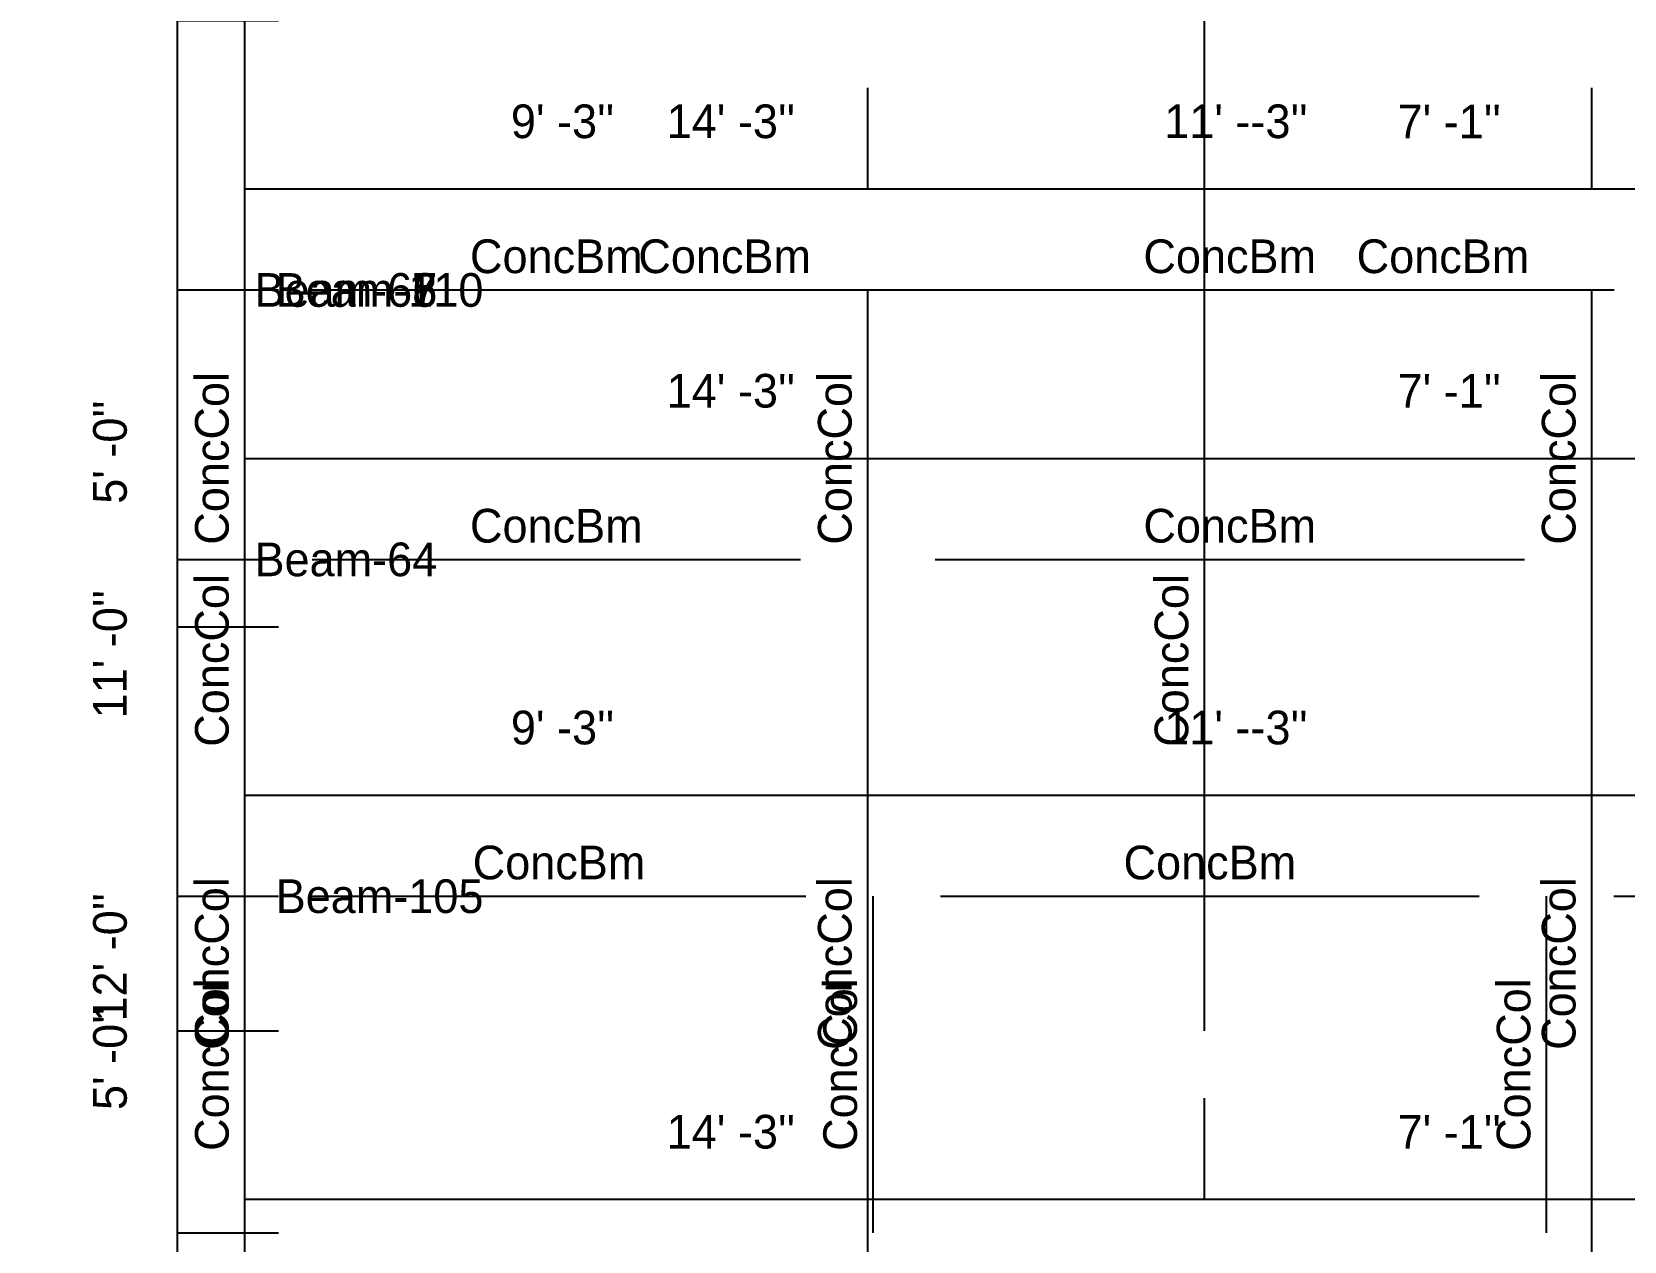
# Model space of a CAD drawing. Extents: x -38 to 2998, y -195 to 11529.
# Drawn here: x -38 to 245.8, y 1990.5 to 2206 of the extents above; entities that cross this region are included whole.
import ezdxf
from ezdxf.enums import TextEntityAlignment as Align

# ---------------------------------------------------------------- set-up
doc = ezdxf.new("R2010")
doc.units = 0
doc.header["$MEASUREMENT"] = 0
doc.layers.get('0').update_dxf_attribs({"linetype": 'CONTINUOUS'})
for name, color, linetype in [('CENTERLINES', 7, 'CONTINUOUS'), ('DIMENSIONS', 4, 'CONTINUOUS'), ('TEXT', 5, 'CONTINUOUS')]:
    doc.layers.add(name, color=color, linetype=linetype)
doc.dimstyles.get("Standard").update_dxf_attribs({"dimtxt": 0.18, "dimasz": 0.18, "dimexe": 0.18, "dimexo": 0.0625, "dimgap": 0.09, "dimtad": 0, "dimtih": 1, "dimtoh": 1, "dimdec": 4, "dimzin": 0, "dimtxsty": 'STANDARD', "dimcen": 0.09, "dimazin": 3, "dimtfac": 1, "dimtdec": 4, "dimtofl": 0, "dimtmove": 0, "dimatfit": 3, "dimtolj": 1, "dimtzin": 0})

# ---------------------------------------------------------------- blocks, each defined once
blk = doc.blocks.new('*D7725')
at = {"color": 1, "linetype": 'BYBLOCK'}
for points in [[(-8.29, 2108.29), (-7.23, 2107.23), (-16.77, 2116.77), (-15.71, 2115.71)], [(-8.29, 1964.29), (-7.23, 1963.23), (-16.77, 1972.77), (-15.71, 1971.71)]]:
    blk.add_solid(points, dxfattribs=at)
at = {"layer": 'DIMENSIONS', "color": 9, "linetype": 'BYBLOCK'}
for p, q in [((-12, 2112), (6, 2112)), ((-12, 1968), (6, 1968))]:
    blk.add_line(p, q, dxfattribs=at)
at = {"layer": 'DIMENSIONS', "color": 0, "linetype": 'BYBLOCK'}
blk.add_line((-12, 1968), (-12, 2112), dxfattribs=at)
at = {"layer": 'DIMENSIONS', "color": 0, "linetype": 'BYBLOCK', "insert": (-24, 2040), "char_height": 6, "attachment_point": 5, "rotation": 90}
blk.add_mtext("\\A1; 12' -0''", dxfattribs=at)
blk = doc.blocks.new('*D7726')
at = {"color": 1, "linetype": 'BYBLOCK'}
for points in [[(4.77, 2134.77), (3.71, 2133.71), (-3.71, 2126.29), (-4.77, 2125.23)], [(175.77, 2134.77), (174.71, 2133.71), (167.29, 2126.29), (166.23, 2125.23)]]:
    blk.add_solid(points, dxfattribs=at)
at = {"layer": 'DIMENSIONS', "color": 9, "linetype": 'BYBLOCK'}
for p, q in [((0, 2130), (0, 2148)), ((171, 2130), (171, 2148))]:
    blk.add_line(p, q, dxfattribs=at)
at = {"layer": 'DIMENSIONS', "color": 0, "linetype": 'BYBLOCK'}
blk.add_line((0, 2130), (171, 2130), dxfattribs=at)
at = {"layer": 'DIMENSIONS', "color": 0, "linetype": 'BYBLOCK', "insert": (85.5, 2142), "char_height": 6, "attachment_point": 5}
blk.add_mtext("\\A1; 14' -3''", dxfattribs=at)
blk = doc.blocks.new('*D7727')
at = {"color": 1, "linetype": 'BYBLOCK'}
for points in [[(175.77, 2134.77), (174.71, 2133.71), (167.29, 2126.29), (166.23, 2125.23)], [(260.77, 2134.77), (259.71, 2133.71), (252.28, 2126.29), (251.22, 2125.23)]]:
    blk.add_solid(points, dxfattribs=at)
at = {"layer": 'DIMENSIONS', "color": 9, "linetype": 'BYBLOCK'}
for p, q in [((171, 2130), (171, 2148)), ((256, 2130), (256, 2148))]:
    blk.add_line(p, q, dxfattribs=at)
at = {"layer": 'DIMENSIONS', "color": 0, "linetype": 'BYBLOCK'}
blk.add_line((171, 2130), (256, 2130), dxfattribs=at)
at = {"layer": 'DIMENSIONS', "color": 0, "linetype": 'BYBLOCK', "insert": (213.5, 2142), "char_height": 6, "attachment_point": 5}
blk.add_mtext("\\A1; 7' -1''", dxfattribs=at)
blk = doc.blocks.new('*D7729')
at = {"color": 1, "linetype": 'BYBLOCK'}
for points in [[(-8.29, 2300.29), (-7.23, 2299.23), (-16.77, 2308.77), (-15.71, 2307.71)], [(-8.29, 2156.29), (-7.23, 2155.23), (-16.77, 2164.77), (-15.71, 2163.71)]]:
    blk.add_solid(points, dxfattribs=at)
at = {"layer": 'DIMENSIONS', "color": 9, "linetype": 'BYBLOCK'}
for p, q in [((-12, 2304), (6, 2304)), ((-12, 2160), (6, 2160))]:
    blk.add_line(p, q, dxfattribs=at)
at = {"layer": 'DIMENSIONS', "color": 0, "linetype": 'BYBLOCK'}
blk.add_line((-12, 2160), (-12, 2304), dxfattribs=at)
at = {"layer": 'DIMENSIONS', "color": 0, "linetype": 'BYBLOCK', "insert": (-24, 2232), "char_height": 6, "attachment_point": 5, "rotation": 90}
blk.add_mtext("\\A1; 12' -0''", dxfattribs=at)
blk = doc.blocks.new('*D8196')
at = {"color": 1, "linetype": 'BYBLOCK'}
for points in [[(4.77, 2002.77), (3.71, 2001.71), (-3.71, 1994.29), (-4.77, 1993.23)], [(175.77, 2002.77), (174.71, 2001.71), (167.29, 1994.29), (166.23, 1993.23)]]:
    blk.add_solid(points, dxfattribs=at)
at = {"layer": 'DIMENSIONS', "color": 9, "linetype": 'BYBLOCK'}
for p, q in [((0, 1998), (0, 2016)), ((171, 1998), (171, 2016))]:
    blk.add_line(p, q, dxfattribs=at)
at = {"layer": 'DIMENSIONS', "color": 0, "linetype": 'BYBLOCK'}
blk.add_line((0, 1998), (171, 1998), dxfattribs=at)
at = {"layer": 'DIMENSIONS', "color": 0, "linetype": 'BYBLOCK', "insert": (85.5, 2010), "char_height": 6, "attachment_point": 5}
blk.add_mtext("\\A1; 14' -3''", dxfattribs=at)
blk = doc.blocks.new('*D8197')
at = {"color": 1, "linetype": 'BYBLOCK'}
for points in [[(175.77, 2002.77), (174.71, 2001.71), (167.29, 1994.29), (166.23, 1993.23)], [(260.77, 2002.77), (259.71, 2001.71), (252.28, 1994.29), (251.22, 1993.23)]]:
    blk.add_solid(points, dxfattribs=at)
at = {"layer": 'DIMENSIONS', "color": 9, "linetype": 'BYBLOCK'}
for p, q in [((171, 1998), (171, 2016)), ((256, 1998), (256, 2016))]:
    blk.add_line(p, q, dxfattribs=at)
at = {"layer": 'DIMENSIONS', "color": 0, "linetype": 'BYBLOCK'}
blk.add_line((171, 1998), (256, 1998), dxfattribs=at)
at = {"layer": 'DIMENSIONS', "color": 0, "linetype": 'BYBLOCK', "insert": (213.5, 2010), "char_height": 6, "attachment_point": 5}
blk.add_mtext("\\A1; 7' -1''", dxfattribs=at)
blk = doc.blocks.new('*D8199')
at = {"color": 1, "linetype": 'BYBLOCK'}
for points in [[(-8.29, 2156.29), (-7.23, 2155.23), (-16.77, 2164.77), (-15.71, 2163.71)], [(-8.29, 2024.29), (-7.23, 2023.23), (-16.77, 2032.77), (-15.71, 2031.71)]]:
    blk.add_solid(points, dxfattribs=at)
at = {"layer": 'DIMENSIONS', "color": 9, "linetype": 'BYBLOCK'}
for p, q in [((-12, 2160), (6, 2160)), ((-12, 2028), (6, 2028))]:
    blk.add_line(p, q, dxfattribs=at)
at = {"layer": 'DIMENSIONS', "color": 0, "linetype": 'BYBLOCK'}
blk.add_line((-12, 2028), (-12, 2160), dxfattribs=at)
at = {"layer": 'DIMENSIONS', "color": 0, "linetype": 'BYBLOCK', "insert": (-24, 2094), "char_height": 6, "attachment_point": 5, "rotation": 90}
blk.add_mtext("\\A1; 11' -0''", dxfattribs=at)
blk = doc.blocks.new('*D8200')
at = {"color": 1, "linetype": 'BYBLOCK'}
for points in [[(4.77, 2182.77), (3.71, 2181.71), (-3.71, 2174.29), (-4.77, 2173.23)], [(175.77, 2182.77), (174.71, 2181.71), (167.29, 2174.29), (166.23, 2173.23)]]:
    blk.add_solid(points, dxfattribs=at)
at = {"layer": 'DIMENSIONS', "color": 9, "linetype": 'BYBLOCK'}
for p, q in [((0, 2178), (0, 2196)), ((171, 2178), (171, 2196))]:
    blk.add_line(p, q, dxfattribs=at)
at = {"layer": 'DIMENSIONS', "color": 0, "linetype": 'BYBLOCK'}
blk.add_line((0, 2178), (171, 2178), dxfattribs=at)
at = {"layer": 'DIMENSIONS', "color": 0, "linetype": 'BYBLOCK', "insert": (85.5, 2190), "char_height": 6, "attachment_point": 5}
blk.add_mtext("\\A1; 14' -3''", dxfattribs=at)
blk = doc.blocks.new('*D8201')
at = {"color": 1, "linetype": 'BYBLOCK'}
for points in [[(175.77, 2182.77), (174.71, 2181.71), (167.29, 2174.29), (166.23, 2173.23)], [(260.77, 2182.77), (259.71, 2181.71), (252.28, 2174.29), (251.22, 2173.23)]]:
    blk.add_solid(points, dxfattribs=at)
at = {"layer": 'DIMENSIONS', "color": 9, "linetype": 'BYBLOCK'}
for p, q in [((171, 2178), (171, 2196)), ((256, 2178), (256, 2196))]:
    blk.add_line(p, q, dxfattribs=at)
at = {"layer": 'DIMENSIONS', "color": 0, "linetype": 'BYBLOCK'}
blk.add_line((171, 2178), (256, 2178), dxfattribs=at)
at = {"layer": 'DIMENSIONS', "color": 0, "linetype": 'BYBLOCK', "insert": (213.5, 2190), "char_height": 6, "attachment_point": 5}
blk.add_mtext("\\A1; 7' -1''", dxfattribs=at)
blk = doc.blocks.new('*D8203')
at = {"color": 1, "linetype": 'BYBLOCK'}
for points in [[(-8.29, 2336.29), (-7.23, 2335.23), (-16.77, 2344.77), (-15.71, 2343.71)], [(-8.29, 2204.29), (-7.23, 2203.23), (-16.77, 2212.77), (-15.71, 2211.71)]]:
    blk.add_solid(points, dxfattribs=at)
at = {"layer": 'DIMENSIONS', "color": 9, "linetype": 'BYBLOCK'}
for p, q in [((-12, 2340), (6, 2340)), ((-12, 2208), (6, 2208))]:
    blk.add_line(p, q, dxfattribs=at)
at = {"layer": 'DIMENSIONS', "color": 0, "linetype": 'BYBLOCK'}
blk.add_line((-12, 2208), (-12, 2340), dxfattribs=at)
at = {"layer": 'DIMENSIONS', "color": 0, "linetype": 'BYBLOCK', "insert": (-24, 2274), "char_height": 6, "attachment_point": 5, "rotation": 90}
blk.add_mtext("\\A1; 11' -0''", dxfattribs=at)
blk = doc.blocks.new('*D8666')
at = {"color": 1, "linetype": 'BYBLOCK'}
for points in [[(4.77, 2002.77), (3.71, 2001.71), (-3.71, 1994.29), (-4.77, 1993.23)], [(175.77, 2002.77), (174.71, 2001.71), (167.29, 1994.29), (166.23, 1993.23)]]:
    blk.add_solid(points, dxfattribs=at)
at = {"layer": 'DIMENSIONS', "color": 9, "linetype": 'BYBLOCK'}
for p, q in [((0, 1998), (0, 2016)), ((171, 1998), (171, 2016))]:
    blk.add_line(p, q, dxfattribs=at)
at = {"layer": 'DIMENSIONS', "color": 0, "linetype": 'BYBLOCK'}
blk.add_line((0, 1998), (171, 1998), dxfattribs=at)
at = {"layer": 'DIMENSIONS', "color": 0, "linetype": 'BYBLOCK', "insert": (85.5, 2010), "char_height": 6, "attachment_point": 5}
blk.add_mtext("\\A1; 14' -3''", dxfattribs=at)
blk = doc.blocks.new('*D8667')
at = {"color": 1, "linetype": 'BYBLOCK'}
for points in [[(175.77, 2002.77), (174.71, 2001.71), (167.29, 1994.29), (166.23, 1993.23)], [(260.77, 2002.77), (259.71, 2001.71), (252.28, 1994.29), (251.22, 1993.23)]]:
    blk.add_solid(points, dxfattribs=at)
at = {"layer": 'DIMENSIONS', "color": 9, "linetype": 'BYBLOCK'}
for p, q in [((171, 1998), (171, 2016)), ((256, 1998), (256, 2016))]:
    blk.add_line(p, q, dxfattribs=at)
at = {"layer": 'DIMENSIONS', "color": 0, "linetype": 'BYBLOCK'}
blk.add_line((171, 1998), (256, 1998), dxfattribs=at)
at = {"layer": 'DIMENSIONS', "color": 0, "linetype": 'BYBLOCK', "insert": (213.5, 2010), "char_height": 6, "attachment_point": 5}
blk.add_mtext("\\A1; 7' -1''", dxfattribs=at)
blk = doc.blocks.new('*D8669')
at = {"color": 1, "linetype": 'BYBLOCK'}
for points in [[(-8.29, 2156.29), (-7.23, 2155.23), (-16.77, 2164.77), (-15.71, 2163.71)], [(-8.29, 2024.29), (-7.23, 2023.23), (-16.77, 2032.77), (-15.71, 2031.71)]]:
    blk.add_solid(points, dxfattribs=at)
at = {"layer": 'DIMENSIONS', "color": 9, "linetype": 'BYBLOCK'}
for p, q in [((-12, 2160), (6, 2160)), ((-12, 2028), (6, 2028))]:
    blk.add_line(p, q, dxfattribs=at)
at = {"layer": 'DIMENSIONS', "color": 0, "linetype": 'BYBLOCK'}
blk.add_line((-12, 2028), (-12, 2160), dxfattribs=at)
at = {"layer": 'DIMENSIONS', "color": 0, "linetype": 'BYBLOCK', "insert": (-24, 2094), "char_height": 6, "attachment_point": 5, "rotation": 90}
blk.add_mtext("\\A1; 11' -0''", dxfattribs=at)
blk = doc.blocks.new('*D8670')
at = {"color": 1, "linetype": 'BYBLOCK'}
for points in [[(4.77, 2182.77), (3.71, 2181.71), (-3.71, 2174.29), (-4.77, 2173.23)], [(175.77, 2182.77), (174.71, 2181.71), (167.29, 2174.29), (166.23, 2173.23)]]:
    blk.add_solid(points, dxfattribs=at)
at = {"layer": 'DIMENSIONS', "color": 9, "linetype": 'BYBLOCK'}
for p, q in [((0, 2178), (0, 2196)), ((171, 2178), (171, 2196))]:
    blk.add_line(p, q, dxfattribs=at)
at = {"layer": 'DIMENSIONS', "color": 0, "linetype": 'BYBLOCK'}
blk.add_line((0, 2178), (171, 2178), dxfattribs=at)
at = {"layer": 'DIMENSIONS', "color": 0, "linetype": 'BYBLOCK', "insert": (85.5, 2190), "char_height": 6, "attachment_point": 5}
blk.add_mtext("\\A1; 14' -3''", dxfattribs=at)
blk = doc.blocks.new('*D8671')
at = {"color": 1, "linetype": 'BYBLOCK'}
for points in [[(175.77, 2182.77), (174.71, 2181.71), (167.29, 2174.29), (166.23, 2173.23)], [(260.77, 2182.77), (259.71, 2181.71), (252.28, 2174.29), (251.22, 2173.23)]]:
    blk.add_solid(points, dxfattribs=at)
at = {"layer": 'DIMENSIONS', "color": 9, "linetype": 'BYBLOCK'}
for p, q in [((171, 2178), (171, 2196)), ((256, 2178), (256, 2196))]:
    blk.add_line(p, q, dxfattribs=at)
at = {"layer": 'DIMENSIONS', "color": 0, "linetype": 'BYBLOCK'}
blk.add_line((171, 2178), (256, 2178), dxfattribs=at)
at = {"layer": 'DIMENSIONS', "color": 0, "linetype": 'BYBLOCK', "insert": (213.5, 2190), "char_height": 6, "attachment_point": 5}
blk.add_mtext("\\A1; 7' -1''", dxfattribs=at)
blk = doc.blocks.new('*D8673')
at = {"color": 1, "linetype": 'BYBLOCK'}
for points in [[(-8.29, 2336.29), (-7.23, 2335.23), (-16.77, 2344.77), (-15.71, 2343.71)], [(-8.29, 2204.29), (-7.23, 2203.23), (-16.77, 2212.77), (-15.71, 2211.71)]]:
    blk.add_solid(points, dxfattribs=at)
at = {"layer": 'DIMENSIONS', "color": 9, "linetype": 'BYBLOCK'}
for p, q in [((-12, 2340), (6, 2340)), ((-12, 2208), (6, 2208))]:
    blk.add_line(p, q, dxfattribs=at)
at = {"layer": 'DIMENSIONS', "color": 0, "linetype": 'BYBLOCK'}
blk.add_line((-12, 2208), (-12, 2340), dxfattribs=at)
at = {"layer": 'DIMENSIONS', "color": 0, "linetype": 'BYBLOCK', "insert": (-24, 2274), "char_height": 6, "attachment_point": 5, "rotation": 90}
blk.add_mtext("\\A1; 11' -0''", dxfattribs=at)
blk = doc.blocks.new('*D9136')
at = {"color": 1, "linetype": 'BYBLOCK'}
for points in [[(4.77, 2002.77), (3.71, 2001.71), (-3.71, 1994.29), (-4.77, 1993.23)], [(175.77, 2002.77), (174.71, 2001.71), (167.29, 1994.29), (166.23, 1993.23)]]:
    blk.add_solid(points, dxfattribs=at)
at = {"layer": 'DIMENSIONS', "color": 9, "linetype": 'BYBLOCK'}
for p, q in [((0, 1998), (0, 2016)), ((171, 1998), (171, 2016))]:
    blk.add_line(p, q, dxfattribs=at)
at = {"layer": 'DIMENSIONS', "color": 0, "linetype": 'BYBLOCK'}
blk.add_line((0, 1998), (171, 1998), dxfattribs=at)
at = {"layer": 'DIMENSIONS', "color": 0, "linetype": 'BYBLOCK', "insert": (85.5, 2010), "char_height": 6, "attachment_point": 5}
blk.add_mtext("\\A1; 14' -3''", dxfattribs=at)
blk = doc.blocks.new('*D9137')
at = {"color": 1, "linetype": 'BYBLOCK'}
for points in [[(175.77, 2002.77), (174.71, 2001.71), (167.29, 1994.29), (166.23, 1993.23)], [(260.77, 2002.77), (259.71, 2001.71), (252.28, 1994.29), (251.22, 1993.23)]]:
    blk.add_solid(points, dxfattribs=at)
at = {"layer": 'DIMENSIONS', "color": 9, "linetype": 'BYBLOCK'}
for p, q in [((171, 1998), (171, 2016)), ((256, 1998), (256, 2016))]:
    blk.add_line(p, q, dxfattribs=at)
at = {"layer": 'DIMENSIONS', "color": 0, "linetype": 'BYBLOCK'}
blk.add_line((171, 1998), (256, 1998), dxfattribs=at)
at = {"layer": 'DIMENSIONS', "color": 0, "linetype": 'BYBLOCK', "insert": (213.5, 2010), "char_height": 6, "attachment_point": 5}
blk.add_mtext("\\A1; 7' -1''", dxfattribs=at)
blk = doc.blocks.new('*D9139')
at = {"color": 1, "linetype": 'BYBLOCK'}
for points in [[(-8.29, 2156.29), (-7.23, 2155.23), (-16.77, 2164.77), (-15.71, 2163.71)], [(-8.29, 2024.29), (-7.23, 2023.23), (-16.77, 2032.77), (-15.71, 2031.71)]]:
    blk.add_solid(points, dxfattribs=at)
at = {"layer": 'DIMENSIONS', "color": 9, "linetype": 'BYBLOCK'}
for p, q in [((-12, 2160), (6, 2160)), ((-12, 2028), (6, 2028))]:
    blk.add_line(p, q, dxfattribs=at)
at = {"layer": 'DIMENSIONS', "color": 0, "linetype": 'BYBLOCK'}
blk.add_line((-12, 2028), (-12, 2160), dxfattribs=at)
at = {"layer": 'DIMENSIONS', "color": 0, "linetype": 'BYBLOCK', "insert": (-24, 2094), "char_height": 6, "attachment_point": 5, "rotation": 90}
blk.add_mtext("\\A1; 11' -0''", dxfattribs=at)
blk = doc.blocks.new('*D9140')
at = {"color": 1, "linetype": 'BYBLOCK'}
for points in [[(4.77, 2182.77), (3.71, 2181.71), (-3.71, 2174.29), (-4.77, 2173.23)], [(175.77, 2182.77), (174.71, 2181.71), (167.29, 2174.29), (166.23, 2173.23)]]:
    blk.add_solid(points, dxfattribs=at)
at = {"layer": 'DIMENSIONS', "color": 9, "linetype": 'BYBLOCK'}
for p, q in [((0, 2178), (0, 2196)), ((171, 2178), (171, 2196))]:
    blk.add_line(p, q, dxfattribs=at)
at = {"layer": 'DIMENSIONS', "color": 0, "linetype": 'BYBLOCK'}
blk.add_line((0, 2178), (171, 2178), dxfattribs=at)
at = {"layer": 'DIMENSIONS', "color": 0, "linetype": 'BYBLOCK', "insert": (85.5, 2190), "char_height": 6, "attachment_point": 5}
blk.add_mtext("\\A1; 14' -3''", dxfattribs=at)
blk = doc.blocks.new('*D9141')
at = {"color": 1, "linetype": 'BYBLOCK'}
for points in [[(175.77, 2182.77), (174.71, 2181.71), (167.29, 2174.29), (166.23, 2173.23)], [(260.77, 2182.77), (259.71, 2181.71), (252.28, 2174.29), (251.22, 2173.23)]]:
    blk.add_solid(points, dxfattribs=at)
at = {"layer": 'DIMENSIONS', "color": 9, "linetype": 'BYBLOCK'}
for p, q in [((171, 2178), (171, 2196)), ((256, 2178), (256, 2196))]:
    blk.add_line(p, q, dxfattribs=at)
at = {"layer": 'DIMENSIONS', "color": 0, "linetype": 'BYBLOCK'}
blk.add_line((171, 2178), (256, 2178), dxfattribs=at)
at = {"layer": 'DIMENSIONS', "color": 0, "linetype": 'BYBLOCK', "insert": (213.5, 2190), "char_height": 6, "attachment_point": 5}
blk.add_mtext("\\A1; 7' -1''", dxfattribs=at)
blk = doc.blocks.new('*D9143')
at = {"color": 1, "linetype": 'BYBLOCK'}
for points in [[(-8.29, 2336.29), (-7.23, 2335.23), (-16.77, 2344.77), (-15.71, 2343.71)], [(-8.29, 2204.29), (-7.23, 2203.23), (-16.77, 2212.77), (-15.71, 2211.71)]]:
    blk.add_solid(points, dxfattribs=at)
at = {"layer": 'DIMENSIONS', "color": 9, "linetype": 'BYBLOCK'}
for p, q in [((-12, 2340), (6, 2340)), ((-12, 2208), (6, 2208))]:
    blk.add_line(p, q, dxfattribs=at)
at = {"layer": 'DIMENSIONS', "color": 0, "linetype": 'BYBLOCK'}
blk.add_line((-12, 2208), (-12, 2340), dxfattribs=at)
at = {"layer": 'DIMENSIONS', "color": 0, "linetype": 'BYBLOCK', "insert": (-24, 2274), "char_height": 6, "attachment_point": 5, "rotation": 90}
blk.add_mtext("\\A1; 11' -0''", dxfattribs=at)
blk = doc.blocks.new('*D9705')
at = {"color": 1, "linetype": 'BYBLOCK'}
for points in [[(-8.29, 2048.29), (-7.23, 2047.23), (-16.77, 2056.77), (-15.71, 2055.71)], [(-8.29, 1988.29), (-7.23, 1987.23), (-16.77, 1996.77), (-15.71, 1995.71)]]:
    blk.add_solid(points, dxfattribs=at)
at = {"layer": 'DIMENSIONS', "color": 9, "linetype": 'BYBLOCK'}
for p, q in [((-12, 2052), (6, 2052)), ((-12, 1992), (6, 1992))]:
    blk.add_line(p, q, dxfattribs=at)
at = {"layer": 'DIMENSIONS', "color": 0, "linetype": 'BYBLOCK'}
blk.add_line((-12, 1992), (-12, 2052), dxfattribs=at)
at = {"layer": 'DIMENSIONS', "color": 0, "linetype": 'BYBLOCK', "insert": (-24, 2022), "char_height": 6, "attachment_point": 5, "rotation": 90}
blk.add_mtext("\\A1; 5' -0''", dxfattribs=at)
blk = doc.blocks.new('*D9706')
at = {"color": 1, "linetype": 'BYBLOCK'}
for points in [[(4.77, 2074.77), (3.71, 2073.71), (-3.71, 2066.29), (-4.77, 2065.23)], [(115.77, 2074.77), (114.71, 2073.71), (107.29, 2066.29), (106.23, 2065.23)]]:
    blk.add_solid(points, dxfattribs=at)
at = {"layer": 'DIMENSIONS', "color": 9, "linetype": 'BYBLOCK'}
for p, q in [((0, 2070), (0, 2088)), ((111, 2070), (111, 2088))]:
    blk.add_line(p, q, dxfattribs=at)
at = {"layer": 'DIMENSIONS', "color": 0, "linetype": 'BYBLOCK'}
blk.add_line((0, 2070), (111, 2070), dxfattribs=at)
at = {"layer": 'DIMENSIONS', "color": 0, "linetype": 'BYBLOCK', "insert": (55.5, 2082), "char_height": 6, "attachment_point": 5}
blk.add_mtext("\\A1; 9' -3''", dxfattribs=at)
blk = doc.blocks.new('*D9707')
at = {"color": 1, "linetype": 'BYBLOCK'}
for points in [[(115.77, 2074.77), (114.71, 2073.71), (107.29, 2066.29), (106.23, 2065.23)], [(244.77, 2074.77), (243.71, 2073.71), (236.29, 2066.29), (235.23, 2065.23)]]:
    blk.add_solid(points, dxfattribs=at)
at = {"layer": 'DIMENSIONS', "color": 9, "linetype": 'BYBLOCK'}
for p, q in [((111, 2070), (111, 2088)), ((240, 2070), (240, 2088))]:
    blk.add_line(p, q, dxfattribs=at)
at = {"layer": 'DIMENSIONS', "color": 0, "linetype": 'BYBLOCK'}
blk.add_line((111, 2070), (240, 2070), dxfattribs=at)
at = {"layer": 'DIMENSIONS', "color": 0, "linetype": 'BYBLOCK', "insert": (175.5, 2082), "char_height": 6, "attachment_point": 5}
blk.add_mtext("\\A1; 11' --3''", dxfattribs=at)
blk = doc.blocks.new('*D9708')
at = {"color": 1, "linetype": 'BYBLOCK'}
for points in [[(244.77, 2074.77), (243.71, 2073.71), (236.29, 2066.29), (235.23, 2065.23)], [(355.77, 2074.77), (354.71, 2073.71), (347.29, 2066.29), (346.23, 2065.23)]]:
    blk.add_solid(points, dxfattribs=at)
at = {"layer": 'DIMENSIONS', "color": 9, "linetype": 'BYBLOCK'}
for p, q in [((240, 2070), (240, 2088)), ((351, 2070), (351, 2088))]:
    blk.add_line(p, q, dxfattribs=at)
at = {"layer": 'DIMENSIONS', "color": 0, "linetype": 'BYBLOCK'}
blk.add_line((240, 2070), (351, 2070), dxfattribs=at)
at = {"layer": 'DIMENSIONS', "color": 0, "linetype": 'BYBLOCK', "insert": (295.5, 2082), "char_height": 6, "attachment_point": 5}
blk.add_mtext("\\A1; 9' -3''", dxfattribs=at)
blk = doc.blocks.new('*D9721')
at = {"color": 1, "linetype": 'BYBLOCK'}
for points in [[(-8.29, 2156.29), (-7.23, 2155.23), (-16.77, 2164.77), (-15.71, 2163.71)], [(-8.29, 2096.29), (-7.23, 2095.23), (-16.77, 2104.77), (-15.71, 2103.71)]]:
    blk.add_solid(points, dxfattribs=at)
at = {"layer": 'DIMENSIONS', "color": 9, "linetype": 'BYBLOCK'}
for p, q in [((-12, 2160), (6, 2160)), ((-12, 2100), (6, 2100))]:
    blk.add_line(p, q, dxfattribs=at)
at = {"layer": 'DIMENSIONS', "color": 0, "linetype": 'BYBLOCK'}
blk.add_line((-12, 2100), (-12, 2160), dxfattribs=at)
at = {"layer": 'DIMENSIONS', "color": 0, "linetype": 'BYBLOCK', "insert": (-24, 2130), "char_height": 6, "attachment_point": 5, "rotation": 90}
blk.add_mtext("\\A1; 5' -0''", dxfattribs=at)
blk = doc.blocks.new('*D9722')
at = {"color": 1, "linetype": 'BYBLOCK'}
for points in [[(4.77, 2182.77), (3.71, 2181.71), (-3.71, 2174.29), (-4.77, 2173.23)], [(115.77, 2182.77), (114.71, 2181.71), (107.29, 2174.29), (106.23, 2173.23)]]:
    blk.add_solid(points, dxfattribs=at)
at = {"layer": 'DIMENSIONS', "color": 9, "linetype": 'BYBLOCK'}
for p, q in [((0, 2178), (0, 2196)), ((111, 2178), (111, 2196))]:
    blk.add_line(p, q, dxfattribs=at)
at = {"layer": 'DIMENSIONS', "color": 0, "linetype": 'BYBLOCK'}
blk.add_line((0, 2178), (111, 2178), dxfattribs=at)
at = {"layer": 'DIMENSIONS', "color": 0, "linetype": 'BYBLOCK', "insert": (55.5, 2190), "char_height": 6, "attachment_point": 5}
blk.add_mtext("\\A1; 9' -3''", dxfattribs=at)
blk = doc.blocks.new('*D9723')
at = {"color": 1, "linetype": 'BYBLOCK'}
for points in [[(115.77, 2182.77), (114.71, 2181.71), (107.29, 2174.29), (106.23, 2173.23)], [(244.77, 2182.77), (243.71, 2181.71), (236.29, 2174.29), (235.23, 2173.23)]]:
    blk.add_solid(points, dxfattribs=at)
at = {"layer": 'DIMENSIONS', "color": 9, "linetype": 'BYBLOCK'}
for p, q in [((111, 2178), (111, 2196)), ((240, 2178), (240, 2196))]:
    blk.add_line(p, q, dxfattribs=at)
at = {"layer": 'DIMENSIONS', "color": 0, "linetype": 'BYBLOCK'}
blk.add_line((111, 2178), (240, 2178), dxfattribs=at)
at = {"layer": 'DIMENSIONS', "color": 0, "linetype": 'BYBLOCK', "insert": (175.5, 2190), "char_height": 6, "attachment_point": 5}
blk.add_mtext("\\A1; 11' --3''", dxfattribs=at)
blk = doc.blocks.new('*D9724')
at = {"color": 1, "linetype": 'BYBLOCK'}
for points in [[(244.77, 2182.77), (243.71, 2181.71), (236.29, 2174.29), (235.23, 2173.23)], [(355.77, 2182.77), (354.71, 2181.71), (347.29, 2174.29), (346.23, 2173.23)]]:
    blk.add_solid(points, dxfattribs=at)
at = {"layer": 'DIMENSIONS', "color": 9, "linetype": 'BYBLOCK'}
for p, q in [((240, 2178), (240, 2196)), ((351, 2178), (351, 2196))]:
    blk.add_line(p, q, dxfattribs=at)
at = {"layer": 'DIMENSIONS', "color": 0, "linetype": 'BYBLOCK'}
blk.add_line((240, 2178), (351, 2178), dxfattribs=at)
at = {"layer": 'DIMENSIONS', "color": 0, "linetype": 'BYBLOCK', "insert": (295.5, 2190), "char_height": 6, "attachment_point": 5}
blk.add_mtext("\\A1; 9' -3''", dxfattribs=at)
blk = doc.blocks.new('*D9737')
at = {"color": 1, "linetype": 'BYBLOCK'}
for points in [[(-8.29, 2264.29), (-7.23, 2263.23), (-16.77, 2272.77), (-15.71, 2271.71)], [(-8.29, 2204.29), (-7.23, 2203.23), (-16.77, 2212.77), (-15.71, 2211.71)]]:
    blk.add_solid(points, dxfattribs=at)
at = {"layer": 'DIMENSIONS', "color": 9, "linetype": 'BYBLOCK'}
for p, q in [((-12, 2268), (6, 2268)), ((-12, 2208), (6, 2208))]:
    blk.add_line(p, q, dxfattribs=at)
at = {"layer": 'DIMENSIONS', "color": 0, "linetype": 'BYBLOCK'}
blk.add_line((-12, 2208), (-12, 2268), dxfattribs=at)
at = {"layer": 'DIMENSIONS', "color": 0, "linetype": 'BYBLOCK', "insert": (-24, 2238), "char_height": 6, "attachment_point": 5, "rotation": 90}
blk.add_mtext("\\A1; 5' -0''", dxfattribs=at)

msp = doc.modelspace()

# ---------------------------------------------------------------- linework, layer by layer
at = {"layer": 'CENTERLINES', "color": 0, "linetype": 'CONTINUOUS'}
for p, q in [((0, 2160), (0, 2304)), ((171, 2160), (171, 2304)), ((0, 2028), (0, 2160)), ((0, 2028), (0, 2160)), ((0, 2028), (0, 2160)), ((0, 2100), (0, 2160)), ((12, 2160), (159, 2160)), ((12, 2160), (159, 2160)), ((12, 2160), (159, 2160)), ((12, 2160), (99, 2160)), ((111, 2100), (111, 2160)), ((123, 2160), (228, 2160)), ((171, 2028), (171, 2160)), ((171, 2028), (171, 2160)), ((171, 2028), (171, 2160)), ((183, 2160), (243.996, 2160)), ((183, 2160), (243.996, 2160)), ((183, 2160), (243.996, 2160)), ((240, 2100), (240, 2160)), ((0, 1968), (0, 2112)), ((12, 2112), (99, 2112)), ((111, 1968), (111, 2112)), ((123, 2112), (228, 2112)), ((240, 1968), (240, 2112)), ((0, 1992), (0, 2052)), ((12, 2052), (99.96, 2052)), ((111.96, 1992), (111.96, 2052)), ((123.96, 2052), (219.96, 2052)), ((231.96, 1992), (231.96, 2052)), ((243.96, 2052), (330.96, 2052))]:
    msp.add_line(p, q, dxfattribs=at)

# ---------------------------------------------------------------- texts
at = {"layer": 'TEXT', "color": 0}
for s, p in [('ConcBm', (55.5, 2166)), ('ConcBm', (85.5, 2166)), ('ConcBm', (85.5, 2166)), ('ConcBm', (85.5, 2166)), ('ConcBm', (175.5, 2166)), ('ConcBm', (213.498, 2166)), ('ConcBm', (213.498, 2166)), ('ConcBm', (213.498, 2166)), ('Beam-68', (18, 2160)), ('Beam-67', (18, 2160)), ('Beam-66', (18, 2160)), ('Beam-110', (24, 2160)), ('ConcBm', (55.5, 2118)), ('ConcBm', (175.5, 2118)), ('Beam-64', (18, 2112)), ('ConcBm', (55.98, 2058)), ('ConcBm', (171.96, 2058)), ('Beam-105', (24, 2052))]:
    msp.add_text(s, height=6, dxfattribs=at).set_placement(p, align=Align.MIDDLE)
for p in [(-6, 2130), (105, 2130), (234, 2130), (-6, 2094), (-6, 2094), (-6, 2094), (165, 2094), (165, 2094), (165, 2094), (-6, 2040), (105, 2040), (234, 2040), (-6, 2022), (105.96, 2022), (225.96, 2022)]:
    msp.add_text('ConcCol', height=6, rotation=90, dxfattribs=at).set_placement(p, align=Align.MIDDLE)

# ---------------------------------------------------------------- dimensions: what is measured, and where the dimension line sits
at = {"layer": 'DIMENSIONS'}
for base, p1, p2, picture, middle in [((-12, 2340), (-24, 2208), (-24, 2340), '*D8203', (-24, 2274)), ((-12, 2340), (-24, 2208), (-24, 2340), '*D8673', (-24, 2274)), ((-12, 2340), (-24, 2208), (-24, 2340), '*D9143', (-24, 2274)), ((-12, 2304), (-24, 2160), (-24, 2304), '*D7729', (-24, 2232)), ((-12, 2268), (-24, 2208), (-24, 2268), '*D9737', (-24, 2238)), ((171, 2178), (0, 2166), (171, 2166), '*D8200', (85.5, 2166)), ((171, 2178), (0, 2166), (171, 2166), '*D8670', (85.5, 2166)), ((171, 2178), (0, 2166), (171, 2166), '*D9140', (85.5, 2166)), ((111, 2178), (0, 2166), (111, 2166), '*D9722', (55.5, 2166)), ((240, 2178), (111, 2166), (240, 2166), '*D9723', (175.5, 2166)), ((255.996, 2178), (171, 2166), (255.996, 2166), '*D8201', (213.498, 2166)), ((255.996, 2178), (171, 2166), (255.996, 2166), '*D8671', (213.498, 2166)), ((255.996, 2178), (171, 2166), (255.996, 2166), '*D9141', (213.498, 2166)), ((351, 2178), (240, 2166), (351, 2166), '*D9724', (295.5, 2166)), ((-12, 2160), (-24, 2028), (-24, 2160), '*D8199', (-24, 2094)), ((-12, 2160), (-24, 2028), (-24, 2160), '*D8669', (-24, 2094)), ((-12, 2160), (-24, 2028), (-24, 2160), '*D9139', (-24, 2094)), ((-12, 2160), (-24, 2100), (-24, 2160), '*D9721', (-24, 2130)), ((171, 2130), (0, 2118), (171, 2118), '*D7726', (85.5, 2118)), ((255.996, 2130), (171, 2118), (255.996, 2118), '*D7727', (213.498, 2118)), ((-12, 2112), (-24, 1968), (-24, 2112), '*D7725', (-24, 2040)), ((111, 2070), (0, 2058), (111, 2058), '*D9706', (55.5, 2058)), ((240, 2070), (111, 2058), (240, 2058), '*D9707', (175.5, 2058)), ((351, 2070), (240, 2058), (351, 2058), '*D9708', (295.5, 2058)), ((-12, 2052), (-24, 1992), (-24, 2052), '*D9705', (-24, 2022)), ((171, 1998), (0, 1986), (171, 1986), '*D8196', (85.5, 1986)), ((171, 1998), (0, 1986), (171, 1986), '*D8666', (85.5, 1986)), ((171, 1998), (0, 1986), (171, 1986), '*D9136', (85.5, 1986)), ((255.996, 1998), (171, 1986), (255.996, 1986), '*D8197', (213.498, 1986)), ((255.996, 1998), (171, 1986), (255.996, 1986), '*D8667', (213.498, 1986)), ((255.996, 1998), (171, 1986), (255.996, 1986), '*D9137', (213.498, 1986))]:
    dim = msp.add_linear_dim(base=base, p1=p1, p2=p2, dimstyle='STANDARD', dxfattribs=at)
    dim.commit()
    dim.dimension.update_dxf_attribs({"geometry": picture, "text_midpoint": middle})

doc.saveas('drawing.dxf')
